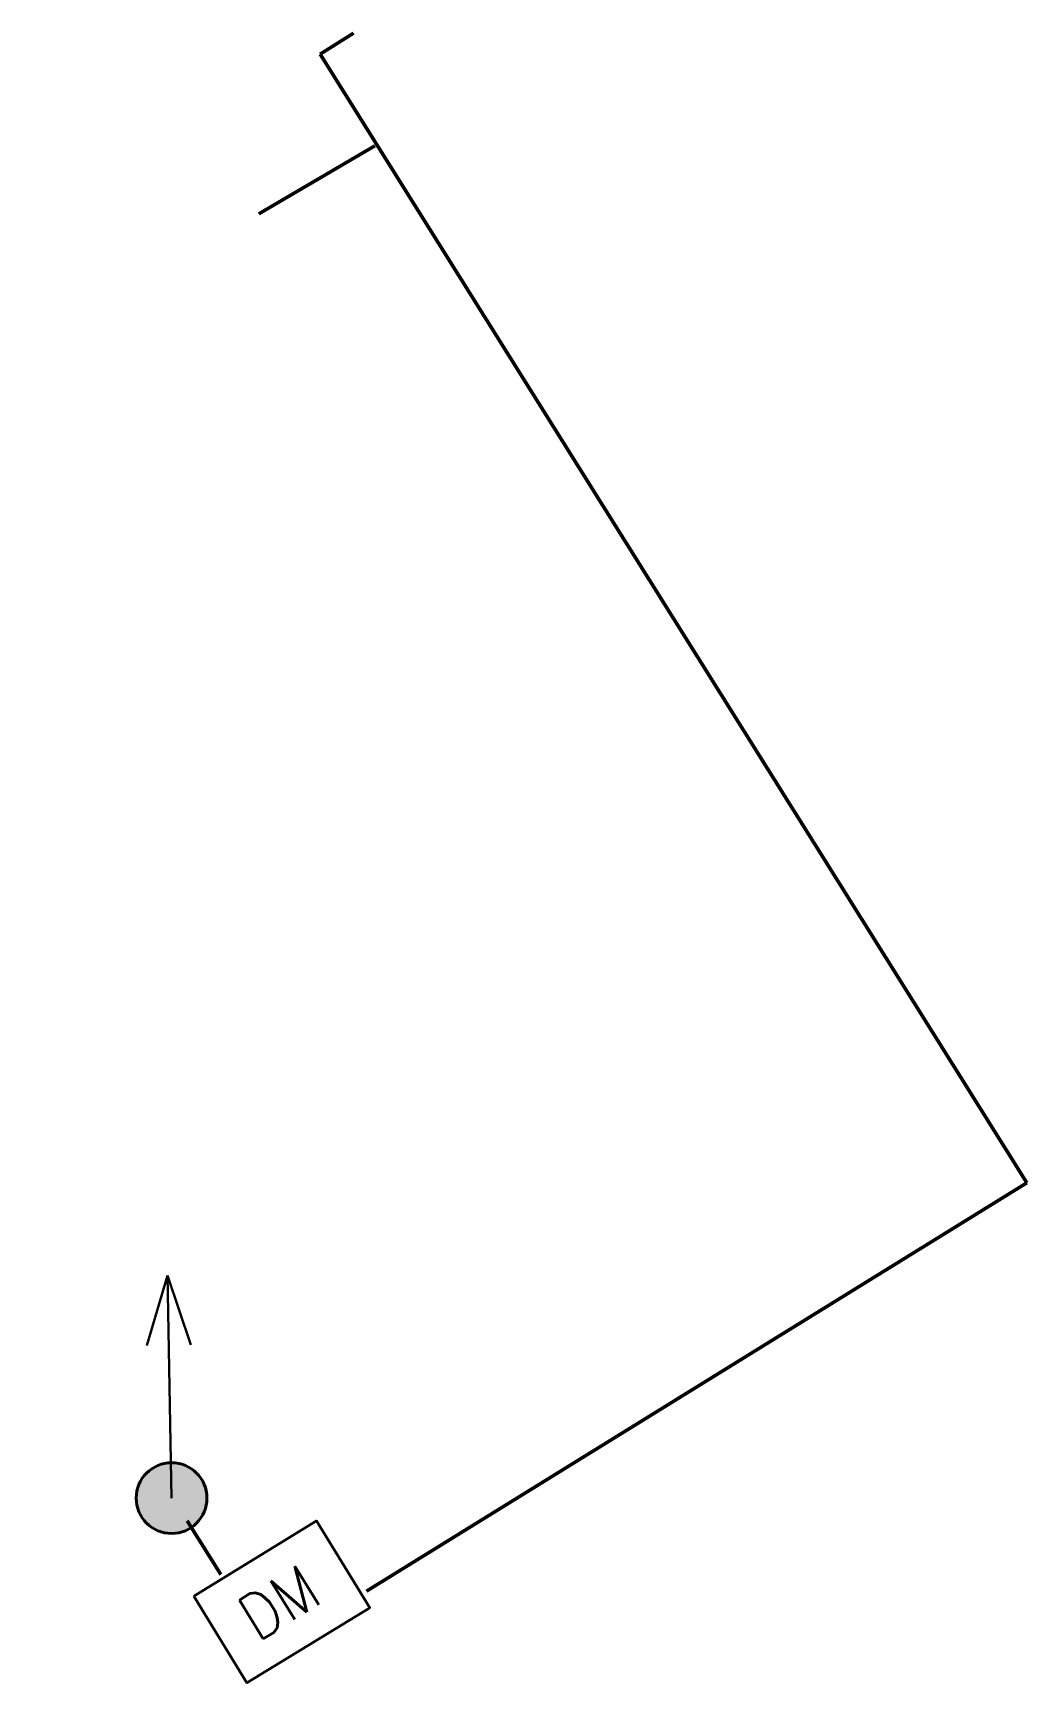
# Model space of a CAD drawing. Header units: millimetres. Extents: x -31621 to 16235, y 9578 to 59281.
# Drawn here: x -20511 to -17668, y 26078 to 30798 of the extents above.
import ezdxf
from ezdxf.enums import TextEntityAlignment as Align

# ---------------------------------------------------------------- set-up
doc = ezdxf.new("R2010")
doc.units = ezdxf.units.MM
for name, color, linetype, lineweight in [('SLP-_TRASY', 6, 'Continuous', 40), ('SLP-_TRASY-prostupy', 6, 'Continuous', 40), ('SLP-ACS', 6, 'Continuous', 30)]:
    doc.layers.add(name, color=color, linetype=linetype, lineweight=lineweight)
doc.styles.add('RS09', font='romans.shx', dxfattribs={"width": 0.9})

# ---------------------------------------------------------------- blocks, each defined once
blk = doc.blocks.new('A$C2B1D30AD')
at = {"layer": 'SLP-ACS'}
blk.add_lwpolyline([(0, 270.6), (382.5, 270.6), (382.5, 0), (0, 0)], close=True, dxfattribs=at)
at = {"layer": 'SLP-ACS', "style": 'RS09', "width": 0.9}
blk.add_text('DM', height=120.96, rotation=360, dxfattribs=at).set_placement((184.2, 77.2), align=Align.CENTER)
blk = doc.blocks.new('SLP_PROSTUP')
at = {"layer": 'SLP-_TRASY-prostupy'}
h = blk.add_hatch(color=256, dxfattribs=at)
edge = h.paths.add_edge_path()
edge.add_arc((0, 0), 122.2, 0, 360)
at = {"layer": 'SLP-_TRASY-prostupy', "lineweight": 30}
for p, q in [((0, 0), (491.1, 591.6)), ((491.1, 591.6), (278.9, 455.3)), ((491.1, 591.6), (396.2, 358))]:
    blk.add_line(p, q, dxfattribs=at)
at = {"layer": 'SLP-_TRASY-prostupy'}
blk.add_circle((0, 0), 122.2, dxfattribs=at)

msp = doc.modelspace()

# ---------------------------------------------------------------- linework, layer by layer
at = {"layer": 'SLP-_TRASY', "lineweight": 50}
for p, q in [((-19594.1, 30798.3), (-19690.2, 30738)), ((-17667.9, 27508.6), (-19690.2, 30738)), ((-19533.7, 30475.8), (-19865.5, 30281.4)), ((-17667.9, 27508.6), (-19557.4, 26340.2)), ((-19974.4, 26388.3), (-20070.1, 26541.2))]:
    msp.add_line(p, q, dxfattribs=at)

# ---------------------------------------------------------------- block references
at = {"layer": 'SLP-_TRASY-prostupy', "xscale": 0.8280000000000001, "yscale": 0.8280000000000001, "zscale": 0.8280000000000001, "rotation": 40.75052671873289}
msp.add_blockref('SLP_PROSTUP', (-20114.8, 26606.6), dxfattribs=at)
at = {"layer": 'SLP-ACS', "xscale": 1.078125, "yscale": 1.078125, "zscale": 1.078125, "rotation": 31.47338510538878}
msp.add_blockref('A$C2B1D30AD', (-19899.2, 26077.6), dxfattribs=at)

doc.saveas('drawing.dxf')
